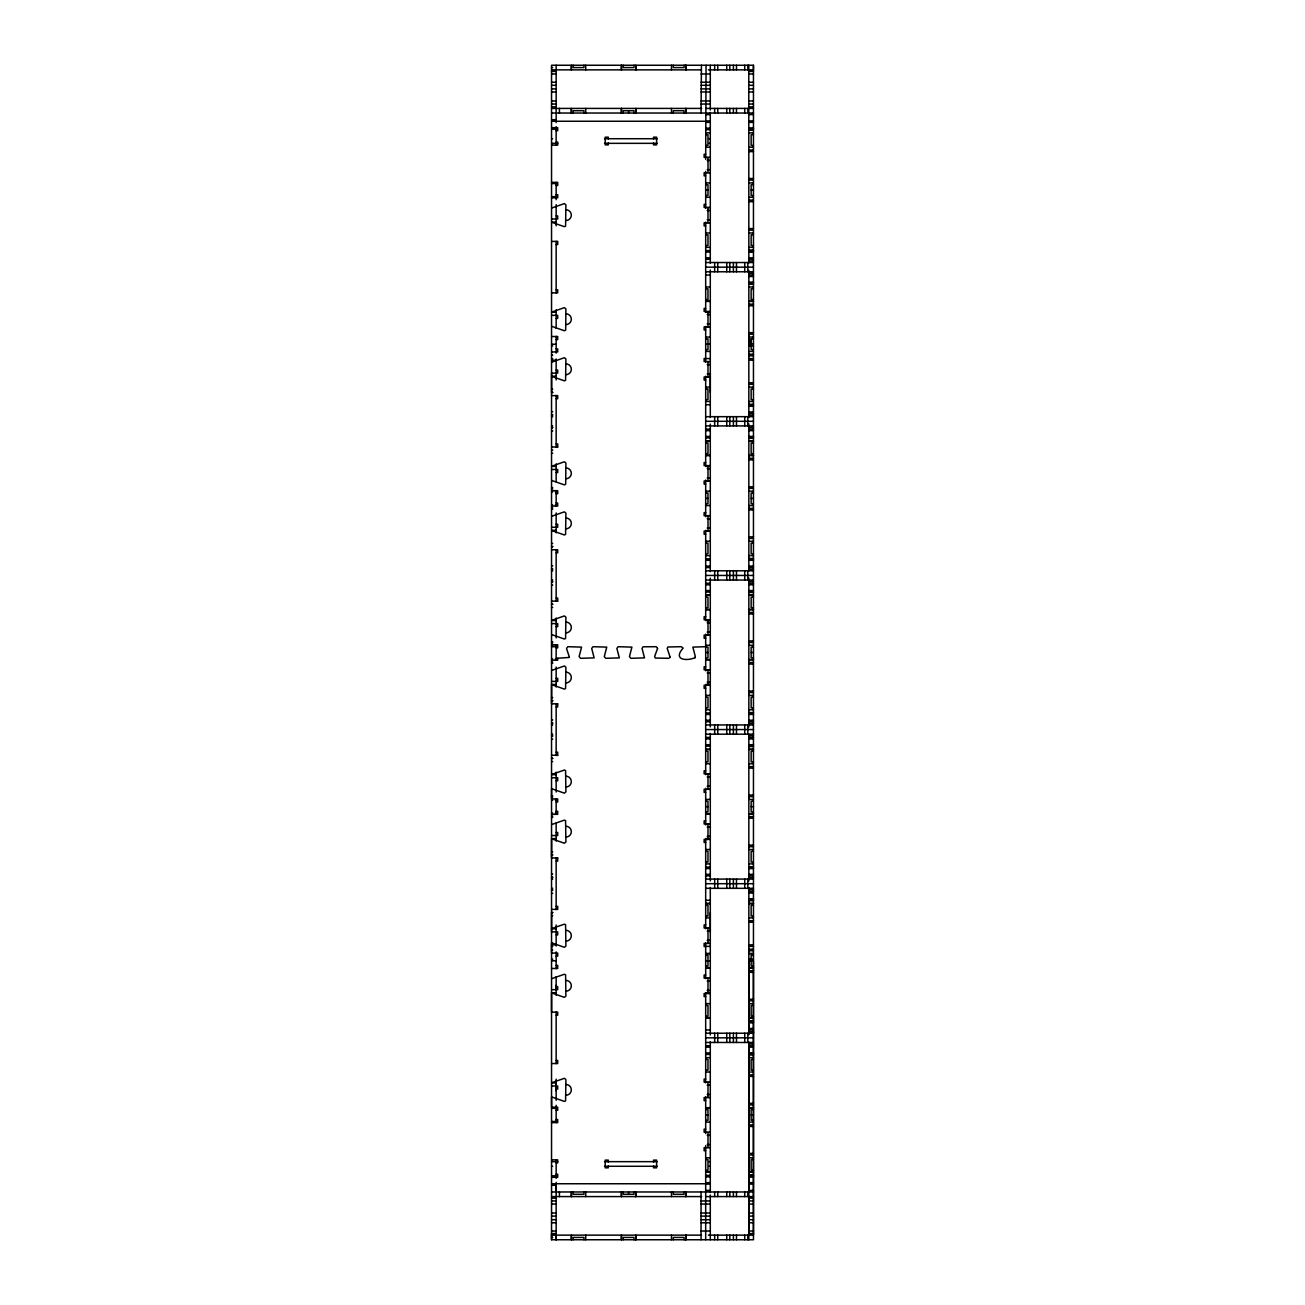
<?xml version="1.0" encoding="UTF-8"?>
<svg xmlns="http://www.w3.org/2000/svg" width="1305" height="1305" viewBox="0 0 1305 1305"><rect width="100%" height="100%" fill="white"/><g stroke="black" fill="none" stroke-linecap="round" stroke-linejoin="round"><path stroke-width="1.5" d="M551.542 1097.016L551.542 1107.195L557.708 1107.195L557.708 1110.278L556.158 1110.278M551.542 992.958L551.542 1012.142L557.708 1012.142L557.708 1015.225L556.158 1015.225M551.542 942.895L551.542 953.058L557.708 953.058L557.708 956.141L556.158 956.141M551.542 838.821L551.542 858.005L557.708 857.891M551.542 788.758L551.542 798.921L557.708 798.921L557.708 802.004L556.158 802.004M551.542 684.685L551.542 703.884L557.708 703.754M556.158 1192.525L556.158 1182.363M556.158 1178.301L556.158 1174.223L557.708 1174.239L557.708 1177.322L551.542 1177.322M556.158 1090.882L556.158 1084.781M556.158 989.223L556.158 985.161M710.295 931.868L710.295 912.603M710.295 392.397L710.295 373.132M748.842 1235.134L748.842 1196.506M748.842 1192.444L748.842 1042.059M748.842 1033.935L748.842 960.774L753.458 960.774L753.458 1235.134L708.387 1235.134M753.458 338.843L751.142 338.843L751.142 344.226L751.142 349.626L753.458 349.626M753.458 343.753L748.842 344.226L748.842 334.211L753.458 334.211M748.842 1031.668L753.458 1031.668L753.458 1239.75L551.542 1239.75L551.542 65.25L753.458 65.25L753.458 69.866L708.387 69.866M753.458 65.25L753.458 1033.217L705.679 1033.217M569.388 657.214L566.533 648.503L567.789 646.709L581.573 647.117L579.11 656.578L580.627 658.307L594.15 657.883L591.687 648.422L593.041 646.709L606.743 647.117L604.264 656.676L605.814 658.307L619.337 657.883L616.874 648.422L618.13 646.709L631.914 647.117L629.45 656.578L630.902 658.307L644.507 657.883L642.044 648.422L643.055 646.791L656.203 646.709L657.573 648.242M695.337 656.758L695.027 657.687M682.743 648.242L682.711 647.884M670.118 657.116L667.23 648.503L667.817 647.003L681.292 646.693L682.662 647.704M705.679 646.693L692.857 647.117L695.32 656.497M657.557 648.503L654.637 656.497L655.306 658.046L668.715 658.307L670.069 657.296M682.727 648.503C673.021 659.922 686.234 661.292 694.978 657.753M569.29 657.459L556.158 658.307M551.982 207.919L564.38 203.58L565.897 204.836L565.587 226.124L564.38 226.695L551.982 222.356M551.982 311.977L564.38 307.637L565.897 308.894L565.685 330.067L564.38 330.752L551.982 326.413M551.982 362.056L564.38 357.701L565.897 358.973L565.587 380.261L564.38 380.832L551.982 376.493M551.982 466.113L564.38 461.774L565.897 463.03L565.685 484.188L564.38 484.889L551.982 480.55M551.982 516.176L564.38 511.837L565.897 513.11L565.587 534.398L564.38 534.968L551.982 530.613M551.982 620.25L564.38 615.911L565.897 617.167L565.587 638.455L564.38 639.026L551.982 634.687M551.982 670.313L564.38 665.974L565.897 667.23L565.587 688.518L564.38 689.089L551.982 684.75M551.982 774.387L564.38 770.032L565.587 770.602L565.897 791.89L564.38 793.163L551.982 788.824M551.982 824.45L564.38 820.111L565.587 820.682L565.897 841.97L564.38 843.226L551.982 838.887M551.982 928.508L564.38 924.168L565.587 924.739L565.897 946.027L564.38 947.3L551.982 942.944M551.982 978.587L564.38 974.248L565.587 974.819L565.897 996.106L564.38 997.363L551.982 993.023M551.982 1082.644L564.38 1078.305L565.897 1079.561L565.587 1100.849L564.38 1101.42L551.982 1097.081M552.7 67.566L551.542 67.566M551.542 70.894L556.158 70.894M748.842 70.894L753.458 70.894M551.542 71.416L556.158 71.416M748.842 71.416L753.458 71.416M551.542 73.977L556.158 73.977M701.046 73.977L710.295 73.977M748.842 73.977L753.458 73.977M701.046 82.199L710.295 82.231M551.542 82.231L556.158 82.231M748.842 82.231L753.458 82.231M551.542 85.314L556.158 85.314M701.046 85.282L710.295 85.314M748.842 85.314L753.458 85.314M551.542 88.887L556.158 88.887M701.046 88.887L710.295 88.887M748.842 88.887L753.458 88.887M551.542 91.97L556.158 91.97M701.046 91.97L710.295 91.97M748.842 91.97L753.458 91.97M551.542 100.958L556.158 100.958M701.046 100.958L710.295 100.958M748.842 100.958L753.458 100.958M551.542 104.041L556.158 104.041M701.046 104.041L710.295 104.041M748.842 104.041L753.458 104.041M551.542 106.863L556.158 106.863M748.842 106.863L753.458 106.863M551.542 108.413L701.633 108.413M705.679 108.413L753.458 108.413M551.542 113.029L753.458 113.029M705.679 114.579L710.295 114.579M748.842 114.579L753.458 114.579M551.542 119.717L556.158 119.717M705.679 120.908L710.295 120.908M748.842 120.908L753.458 120.908M551.542 121.251L705.679 121.251M705.679 122.36L710.295 122.36M748.842 122.36L753.458 122.36M551.542 127.678L557.708 127.678L557.708 130.761L556.158 130.761M705.679 128.167L710.295 128.167M748.842 128.167L753.458 128.167M748.842 128.477L753.458 128.477M551.542 129.211L556.158 129.211M705.679 129.619L710.295 129.619M748.842 129.619L753.458 129.619M748.842 130.011L753.458 130.011M705.679 132.882L710.295 132.816M748.842 132.816L753.458 132.882M705.679 134.643L707.979 134.643L707.979 145.426L705.679 145.426M753.458 134.643L751.142 134.643L751.142 145.426L753.458 145.426M551.542 138.722L552.7 138.722M604.525 138.722L657.312 138.722M709.137 138.722L710.295 138.722M556.158 142.066L557.708 142.066L557.708 145.149L551.542 145.149M551.542 143.338L557.708 143.338M604.525 143.338L657.312 143.338M709.137 143.338L710.295 143.338M705.679 147.188L710.295 147.253M748.842 147.188L753.458 147.253M748.842 150.042L753.458 150.042M748.842 151.592L753.458 151.592M705.679 154.267L704.129 154.267L704.129 157.35L710.295 157.35M707.212 160.433L710.295 160.433M707.212 169.683L710.295 169.683M710.295 172.766L704.129 172.766L704.129 175.849L705.679 175.849M748.842 178.54L753.458 178.54M748.842 180.074L753.458 180.074M551.542 182.39L557.708 182.39L557.708 185.473L556.158 185.473M705.679 182.879L710.295 182.945M748.842 182.945L753.458 182.879M551.542 183.548L556.158 183.548M705.679 184.706L707.979 184.706L707.979 195.489L705.679 195.489M753.458 184.706L751.142 184.706L751.142 195.489L753.458 195.489M705.679 190.106L707.979 190.106M751.142 190.106L753.458 190.106M556.158 194.722L557.708 194.722L557.708 197.805L551.542 197.805M551.542 196.647L556.158 196.647M705.679 197.316L710.295 197.251M748.842 197.316L753.458 197.251M748.842 200.122L753.458 200.122M748.842 201.655L753.458 201.655M705.679 204.363L704.129 204.363L704.129 207.446L710.295 207.43M707.212 210.513L710.295 210.513M556.158 215.912L557.708 215.912L557.708 218.995L551.542 218.995M707.212 219.762L710.295 219.762M551.542 222.078L556.158 222.078M710.295 222.845L704.129 222.845L704.129 225.928L705.679 225.928M748.842 228.603L753.458 228.603M748.842 230.153L753.458 230.153M705.679 233.008L710.295 232.943M748.842 232.943L753.458 233.008M705.679 234.769L707.979 234.769L707.979 245.568L705.679 245.568M753.458 234.769L751.142 234.769L751.142 245.568L753.458 245.568M551.542 241.474L557.708 241.343L557.708 244.557L556.158 244.557M705.679 247.314L710.295 247.379M748.842 247.379L753.458 247.314M748.842 250.185L753.458 250.185M705.679 250.576L710.295 250.576M748.842 250.576L753.458 250.576M748.842 251.734L753.458 251.734M705.679 252.028L710.295 252.028M748.842 252.028L753.458 252.028M705.679 257.835L710.295 257.835M748.842 257.835L753.458 257.835M705.679 259.287L710.295 259.287M748.842 259.287L753.458 259.287M748.842 261L753.458 261M705.679 262.533L753.458 262.533M705.679 267.166L753.458 267.166M705.679 271.783L753.458 271.783M748.842 273.332L753.458 273.332M705.679 275.045L710.295 275.045M748.842 275.045L753.458 275.045M748.842 276.497L753.458 276.497M748.842 282.304L753.458 282.304M748.842 282.598L753.458 282.598M748.842 283.756L753.458 283.756M748.842 284.147L753.458 284.147M705.679 287.002L710.295 286.953M748.842 286.953L753.458 287.002M705.679 288.764L707.979 288.764L707.979 299.563L705.679 299.563M753.458 288.764L751.142 288.764L751.142 299.563L753.458 299.563M556.158 289.775L557.708 289.775L557.708 292.858L551.542 292.858M748.842 304.179L753.458 304.179M748.842 305.729L753.458 305.729M705.679 308.404L704.129 308.404L704.129 311.471L710.295 311.487M551.542 312.254L556.158 312.254M710.295 312.254L705.679 312.254L705.679 222.078M707.212 314.57L710.295 314.57M551.542 315.337L557.708 315.337L557.708 318.42L556.158 318.42M707.212 323.819L710.295 323.819M705.679 326.903L710.295 326.903M705.679 329.969L704.129 329.969L704.129 326.886L707.995 326.886L707.995 311.471M748.842 332.677L753.458 332.677M551.542 336.527L557.708 336.527L557.708 339.61L556.158 339.61M705.679 337.016L710.295 337.082M748.842 337.016L753.458 337.082M705.679 338.843L707.979 338.843L707.979 349.626L705.679 349.626M551.542 344.226L556.158 344.226M705.679 344.226L710.295 344.226M551.542 345.776L552.7 345.776M748.842 345.776L753.458 345.776M556.158 348.859L557.708 348.859L557.708 351.942L551.542 351.942M705.679 351.388L710.295 351.453M748.842 351.453L753.458 351.388M748.842 354.259L753.458 354.259M551.542 355.025L552.7 355.025M748.842 355.792L753.458 355.792M551.542 358.614L552.7 358.614M710.295 358.614L704.129 358.483L704.129 361.567L710.295 361.567M748.842 358.614L753.458 358.614M551.542 360.164L556.158 360.164M748.842 360.164L753.458 360.164M707.212 364.65L710.295 364.65M556.158 370.049L557.708 370.049L557.708 373.132L551.542 373.132L551.542 392.397L552.7 392.397M707.212 373.882L710.295 373.882M551.542 376.215L556.158 376.215M710.295 376.966L704.129 376.982L704.129 380.065L705.679 380.065M748.842 382.74L753.458 382.74M748.842 384.274L753.458 384.274M705.679 387.079L710.295 387.145M748.842 387.079L753.458 387.145M705.679 388.906L707.979 388.906L707.979 399.689L705.679 399.689M753.458 388.906L751.142 388.906L751.142 399.689L753.458 399.689M551.542 389.314L552.7 389.314M551.542 392.528L552.7 392.528M551.542 395.611L557.708 395.611L557.708 398.694L556.158 398.694M705.679 401.451L710.295 401.516M748.842 401.516L753.458 401.451M748.842 404.322L753.458 404.322M705.679 404.713L710.295 404.713M748.842 404.713L753.458 404.713M748.842 405.855L753.458 405.855M748.842 406.165L753.458 406.165M551.542 411.662L552.7 411.662M748.842 411.972L753.458 411.972M748.842 413.424L753.458 413.424M551.542 414.745L552.7 414.745M551.542 415.137L552.7 415.137M748.842 415.137L753.458 415.137M551.542 416.67L552.7 416.67M705.679 416.67L753.458 416.67M705.679 421.303L753.458 421.303M551.542 425.919L552.7 425.919M705.679 425.919L753.458 425.919M551.542 427.469L552.7 427.469M748.842 427.469L753.458 427.469M551.542 427.844L552.7 427.844M705.679 429.182L710.295 429.182M748.842 429.182L753.458 429.182M705.679 430.634L710.295 430.634M748.842 430.634L753.458 430.634M551.542 430.927L552.7 430.927M705.679 436.441L710.295 436.441M748.842 436.441L753.458 436.441M748.842 436.735L753.458 436.735M705.679 437.893L710.295 437.893M748.842 437.893L753.458 437.893M748.842 438.284L753.458 438.284M705.679 442.901L707.979 442.901L707.979 453.7L705.679 453.7M753.458 442.901L751.142 442.901L751.142 453.7L753.458 453.7M556.158 443.912L557.708 443.912L557.708 446.995L551.542 446.995M557.708 447.109L556.158 447.109L556.158 395.48M551.542 450.192L552.7 450.078M551.542 453.275L552.7 453.275M748.842 458.316L753.458 458.316M748.842 459.866L753.458 459.866M705.679 462.525L704.129 462.525L704.129 465.608L710.295 465.624M551.542 466.391L556.158 466.391M710.295 466.391L705.679 466.391L705.679 376.215M707.212 468.707L710.295 468.707M551.542 469.474L557.708 469.474L557.708 472.557L556.158 472.557M707.212 477.956L710.295 477.956M710.295 481.039L704.129 481.023L704.129 484.106L705.679 484.106M748.842 486.814L753.458 486.814M551.542 487.581L552.7 487.581M748.842 488.347L753.458 488.347M551.542 488.739L552.7 488.739M551.542 490.664L557.708 490.664L557.708 493.747L556.158 493.747M705.679 491.218L710.295 491.153M748.842 491.153L753.458 491.218M551.542 491.822L552.7 491.822M555.294 491.822L556.158 491.822M705.679 492.964L707.979 492.964L707.979 503.763L705.679 503.763M753.458 492.964L751.142 492.964L751.142 503.763L753.458 503.763M705.679 498.363L707.979 498.363M751.142 498.363L753.458 498.363M556.158 502.996L557.708 502.996L557.708 506.079L551.542 506.079M551.542 504.921L552.7 504.921M555.294 504.921L556.158 504.921M705.679 505.59L710.295 505.524M748.842 505.59L753.458 505.524M551.542 508.004L552.7 508.004M748.842 508.379L753.458 508.379M551.542 509.162L552.7 509.162M748.842 509.929L753.458 509.929M705.679 512.62L704.129 512.62L704.129 515.703L710.295 515.687M707.212 518.77L710.295 518.77M556.158 524.186L557.708 524.186L557.708 527.269L551.542 527.269M707.212 528.019L710.295 528.019M551.542 530.352L556.158 530.352M710.295 531.102L704.129 531.119L704.129 534.202L705.679 534.202M748.842 536.877L753.458 536.877M748.842 538.41L753.458 538.41M705.679 541.216L710.295 541.281M748.842 541.281L753.458 541.216M705.679 543.043L707.979 543.043L707.979 553.826L705.679 553.826M753.458 543.043L751.142 543.043L751.142 553.826L753.458 553.826M551.542 543.451L552.7 543.451M551.542 546.534L552.7 546.534M551.542 546.665L552.7 546.665M551.542 549.748L557.708 549.748L557.708 552.831L556.158 552.831M705.679 555.653L710.295 555.587M748.842 555.587L753.458 555.653M748.842 558.458L753.458 558.458M705.679 558.834L710.295 558.834M748.842 558.834L753.458 558.834M748.842 559.992L753.458 559.992M705.679 560.285L710.295 560.285M748.842 560.285L753.458 560.285M551.542 565.799L552.7 565.799M705.679 566.109L710.295 566.109M748.842 566.109L753.458 566.109M705.679 567.561L710.295 567.561M748.842 567.561L753.458 567.561M551.542 568.882L552.7 568.882M551.542 569.274L552.7 569.274M748.842 569.274L753.458 569.274M551.542 570.807L552.7 570.807M705.679 570.807L753.458 570.807M705.679 575.44L753.458 575.44M551.542 580.056L552.7 580.056M705.679 580.056L753.458 580.056M551.542 581.606L552.7 581.606M748.842 581.606L753.458 581.606M551.542 581.981L552.7 581.981M705.679 583.302L710.295 583.302M748.842 583.302L753.458 583.302M705.679 584.754L710.295 584.754M748.842 584.754L753.458 584.754M551.542 585.064L552.7 585.064M705.679 590.578L710.295 590.578M748.842 590.578L753.458 590.578M748.842 590.871L753.458 590.871M705.679 592.03L710.295 592.03M748.842 592.03L753.458 592.03M748.842 592.421L753.458 592.421M705.679 597.038L707.979 597.038L707.979 607.82L705.679 607.82M753.458 597.038L751.142 597.038L751.142 607.82L753.458 607.82M556.158 598.033L557.708 598.033L557.708 601.116L551.542 601.116M557.708 601.246L556.158 601.246L556.158 549.617M551.542 604.199L552.7 604.199M551.542 604.329L552.7 604.329M551.542 607.412L552.7 607.412M748.842 612.453L753.458 612.453M748.842 613.986L753.458 613.986M705.679 616.661L704.129 616.661L704.129 619.745L710.295 619.761M551.542 620.511L556.158 620.511M710.295 620.511L705.679 620.511L705.679 530.352M707.212 622.844L710.295 622.844M551.542 623.594L557.708 623.594L557.708 626.677L556.158 626.677M707.212 632.093L710.295 632.093M710.295 635.176L704.129 635.16L704.129 638.243L705.679 638.243M748.842 640.934L753.458 640.934M551.542 641.717L552.7 641.717M748.842 642.484L753.458 642.484M551.542 642.859L552.7 642.859M551.542 644.8L557.708 644.8L557.708 647.884L556.158 647.884M705.679 645.339L710.295 645.274M748.842 645.274L753.458 645.339M551.542 645.942L552.7 645.942M555.294 645.942L556.158 645.942M551.542 646.693L557.007 646.693M705.679 647.101L707.979 647.101L707.979 657.899L705.679 657.899M753.458 647.101L751.142 647.101L751.142 657.899L753.458 657.899M705.679 652.5L707.979 652.5M751.142 652.5L753.458 652.5M551.542 659.058L552.7 659.058M555.294 659.058L556.158 659.058M551.542 660.2L557.708 660.2L557.708 658.307M551.542 662.141L552.7 662.141M748.842 662.516L753.458 662.516M551.542 663.283L552.7 663.283M748.842 664.066L753.458 664.066M705.679 666.757L704.129 666.757L704.129 669.84L710.295 669.824M707.212 672.907L710.295 672.907M556.158 678.323L557.708 678.323L557.708 681.406L551.542 681.406M707.212 682.156L710.295 682.156M551.542 684.489L556.158 684.489M710.295 684.489L705.679 684.489L705.679 774.648M710.295 685.239L704.129 685.255L704.129 688.339L705.679 688.339M748.842 691.014L753.458 691.014M748.842 692.547L753.458 692.547M705.679 695.353L710.295 695.418M748.842 695.418L753.458 695.353M705.679 697.18L707.979 697.18L707.979 707.963L705.679 707.963M753.458 697.18L751.142 697.18L751.142 707.963L753.458 707.963M551.542 697.588L552.7 697.588M551.542 700.671L552.7 700.671M551.542 700.801L552.7 700.801M556.158 706.967L557.708 706.967L557.708 703.884M705.679 709.79L710.295 709.724M748.842 709.724L753.458 709.79M748.842 712.579L753.458 712.579M705.679 712.97L710.295 712.97M748.842 712.97L753.458 712.97M748.842 714.129L753.458 714.129M705.679 714.422L710.295 714.422M748.842 714.422L753.458 714.422M551.542 719.936L552.7 719.936M705.679 720.246L710.295 720.246M748.842 720.246L753.458 720.246M705.679 721.698L710.295 721.698M748.842 721.698L753.458 721.698M551.542 723.019L552.7 723.019M551.542 723.394L552.7 723.394M748.842 723.394L753.458 723.394M551.542 724.944L552.7 724.944M705.679 724.944L753.458 724.944M705.679 729.56L753.458 729.56M551.542 734.193L552.7 734.193M705.679 734.193L753.458 734.193M551.542 735.726L552.7 735.726M748.842 735.726L753.458 735.726M551.542 736.118L552.7 736.118M705.679 737.439L710.295 737.439M748.842 737.439L753.458 737.439M705.679 738.891L710.295 738.891M748.842 738.891L753.458 738.891M551.542 739.201L552.7 739.201M705.679 744.715L710.295 744.715M748.842 744.715L753.458 744.715M748.842 745.008L753.458 745.008M705.679 746.166L710.295 746.166M748.842 746.166L753.458 746.166M748.842 746.542L753.458 746.542M705.679 751.174L707.979 751.174L707.979 761.957L705.679 761.957M753.458 751.174L751.142 751.174L751.142 761.957L753.458 761.957M556.158 752.169L557.708 752.169L557.708 755.252L551.542 755.252M557.708 755.383L556.158 755.383L556.158 703.754M551.542 758.336L552.7 758.336M551.542 758.466L552.7 758.466M551.542 761.549L552.7 761.549M705.679 763.784L710.295 763.719M748.842 763.719L753.458 763.784M748.842 766.59L753.458 766.59M748.842 768.123L753.458 768.123M705.679 770.798L704.129 770.798L704.129 773.881L710.295 773.898M551.542 774.648L556.158 774.648M707.212 776.981L710.295 776.981M551.542 777.731L557.708 777.731L557.708 780.814L556.158 780.814M707.212 786.23L710.295 786.23M710.295 789.313L704.129 789.297L704.129 792.38L705.679 792.38M748.842 795.071L753.458 795.071M551.542 795.838L552.7 795.838M748.842 796.621L753.458 796.621M551.542 796.996L552.7 796.996M705.679 799.476L710.295 799.41M748.842 799.41L753.458 799.476M551.542 800.079L552.7 800.079M555.294 800.079L556.158 800.079M705.679 801.237L707.979 801.237L707.979 812.036L705.679 812.036M753.458 801.237L751.142 801.237L751.142 812.036L753.458 812.036M705.679 806.637L707.979 806.637M751.142 806.637L753.458 806.637M556.158 811.253L557.708 811.253L557.708 814.336L551.542 814.336M551.542 813.178L552.7 813.178M555.294 813.178L556.158 813.178M551.542 816.261L552.7 816.261M748.842 816.653L753.458 816.653M551.542 817.419L552.7 817.419M748.842 818.186L753.458 818.186M705.679 820.894L704.129 820.894L704.129 823.977L710.295 823.961M707.212 827.044L710.295 827.044M556.158 832.443L557.708 832.443L557.708 835.526L551.542 835.526M707.212 836.293L710.295 836.293M551.542 838.609L556.158 838.609M710.295 838.609L705.679 838.609L705.679 928.785M705.679 839.376L710.295 839.376M705.679 842.475L704.129 842.475L704.129 839.392L707.995 839.392L707.995 823.977M748.842 845.134L753.458 845.134M748.842 846.684L753.458 846.684M705.679 849.49L710.295 849.555M748.842 849.555L753.458 849.49M705.679 851.3L707.979 851.3L707.979 862.099L705.679 862.099M753.458 851.3L751.142 851.3L751.142 862.099L753.458 862.099M551.542 851.725L552.7 851.725M551.542 854.808L552.7 854.808M551.542 854.922L552.7 854.922M556.158 861.088L557.708 861.088L557.708 858.005M705.679 863.926L710.295 863.861M748.842 863.861L753.458 863.926M748.842 866.716L753.458 866.716M705.679 867.107L710.295 867.107M748.842 867.107L753.458 867.107M748.842 868.265L753.458 868.265M705.679 868.559L710.295 868.559M748.842 868.559L753.458 868.559M551.542 874.073L552.7 874.073M705.679 874.366L710.295 874.366M748.842 874.366L753.458 874.366M705.679 875.818L710.295 875.818M748.842 875.818L753.458 875.818M551.542 877.156L552.7 877.156M551.542 877.531L552.7 877.531M748.842 877.531L753.458 877.531M551.542 879.081L552.7 879.081M705.679 879.081L753.458 879.081M705.679 883.697L753.458 883.697M551.542 888.33L552.7 888.33M705.679 888.33L753.458 888.33M551.542 889.863L552.7 889.863M748.842 889.863L753.458 889.863M551.542 890.255L552.7 890.255M748.842 891.576L753.458 891.576M748.842 893.028L753.458 893.028M551.542 893.338L552.7 893.338M748.842 898.835L753.458 898.835M748.842 899.145L753.458 899.145M705.679 900.287L710.295 900.287M748.842 900.287L753.458 900.287M748.842 900.678L753.458 900.678M705.679 905.311L707.979 905.311L707.979 916.094L705.679 916.094M753.458 905.311L751.142 905.311L751.142 916.094L753.458 916.094M556.158 906.306L557.708 906.306L557.708 909.389L551.542 909.389M551.542 912.472L552.7 912.472M552.7 912.603L551.542 912.603L551.542 931.868L557.708 931.868L557.708 934.951L556.158 934.951M551.542 915.686L552.7 915.686M705.679 917.855L710.295 917.921M748.842 917.855L753.458 917.921M748.842 920.726L753.458 920.726M748.842 922.26L753.458 922.26M705.679 924.935L704.129 924.935L704.129 928.018L710.295 928.034M551.542 928.785L556.158 928.785M707.212 931.117L710.295 931.117M707.212 940.35L710.295 940.35M710.295 943.433L704.129 943.433L704.129 946.517L705.679 946.517M551.542 944.836L556.158 944.836M748.842 944.836L753.458 944.836M551.542 946.386L552.7 946.386M705.679 946.386L710.295 946.386M748.842 946.386L753.458 946.386M748.842 949.208L753.458 949.208M551.542 949.975L552.7 949.975M748.842 950.741L753.458 950.741M705.679 953.547L710.295 953.547M748.842 953.547L753.458 953.547M705.679 953.612L710.295 953.612M748.842 953.612L753.458 953.612M705.679 955.374L707.979 955.374L707.979 966.157L705.679 966.157M753.458 955.374L751.142 955.374L751.142 966.157L753.458 966.157M551.542 959.224L552.7 959.224M748.842 959.224L753.458 959.224M551.542 960.774L556.158 960.774M705.679 960.774L710.295 960.774M556.158 965.39L557.708 965.39L557.708 968.473L551.542 968.473M748.842 970.79L753.458 970.79M748.842 972.323L753.458 972.323M705.679 975.031L704.129 975.031L704.129 978.114L710.295 978.098M707.212 981.181L710.295 981.181M556.158 986.58L557.708 986.58L557.708 989.663L551.542 989.663M707.212 990.43L710.295 990.43M551.542 992.746L556.158 992.746M710.295 992.746L705.679 992.746L705.679 1082.922M710.295 993.513L704.129 993.513L704.129 996.596L705.679 996.596M748.842 999.271L753.458 999.271M748.842 1000.821L753.458 1000.821M705.679 1003.61L710.295 1003.676M748.842 1003.676L753.458 1003.61M705.679 1005.437L707.979 1005.437L707.979 1016.236L705.679 1016.236M753.458 1005.437L751.142 1005.437L751.142 1016.236L753.458 1016.236M705.679 1017.998L710.295 1017.998M748.842 1017.998L753.458 1017.998M705.679 1018.047L710.295 1018.047M748.842 1018.047L753.458 1018.047M748.842 1020.853L753.458 1020.853M748.842 1021.244L753.458 1021.244M748.842 1022.402L753.458 1022.402M748.842 1022.696L753.458 1022.696M748.842 1028.503L753.458 1028.503M705.679 1029.955L710.295 1029.955M748.842 1029.955L753.458 1029.955M705.679 1037.834L753.458 1037.834M705.679 1042.467L753.458 1042.467M748.842 1044L753.458 1044M705.679 1045.713L710.295 1045.713M748.842 1045.713L753.458 1045.713M705.679 1047.165L710.295 1047.165M748.842 1047.165L753.458 1047.165M705.679 1052.972L710.295 1052.972M748.842 1052.972L753.458 1052.972M748.842 1053.282L753.458 1053.282M705.679 1054.424L710.295 1054.424M748.842 1054.424L753.458 1054.424M748.842 1054.815L753.458 1054.815M705.679 1057.621L710.295 1057.686M748.842 1057.621L753.458 1057.686M705.679 1059.432L707.979 1059.432L707.979 1070.231L705.679 1070.231M753.458 1059.432L751.142 1059.432L751.142 1070.231L753.458 1070.231M556.158 1060.443L557.708 1060.443L557.708 1063.526L551.542 1063.526M705.679 1071.992L710.295 1072.058M748.842 1071.992L753.458 1072.058M748.842 1074.847L753.458 1074.847M748.842 1076.397L753.458 1076.397M705.679 1079.072L704.129 1079.072L704.129 1082.155L710.295 1082.155M551.542 1082.922L556.158 1082.922M707.212 1085.238L710.295 1085.238M551.542 1086.005L557.708 1086.005L557.708 1089.088L556.158 1089.088M707.212 1094.487L710.295 1094.487M710.295 1097.57L704.129 1097.554L704.129 1100.637L705.679 1100.637M748.842 1103.345L753.458 1103.345M748.842 1104.878L753.458 1104.878M705.679 1107.684L710.295 1107.684M748.842 1107.684L753.458 1107.684M705.679 1107.749L710.295 1107.749M748.842 1107.749L753.458 1107.749M551.542 1108.353L556.158 1108.353M705.679 1109.511L707.979 1109.511L707.979 1120.294L705.679 1120.294M753.458 1109.511L751.142 1109.511L751.142 1120.294L753.458 1120.294M705.679 1114.894L707.979 1114.894M751.142 1114.894L753.458 1114.894M556.158 1119.527L557.708 1119.527L557.708 1122.61L551.542 1122.61M551.542 1121.452L556.158 1121.452M705.679 1122.055L710.295 1122.121M748.842 1122.055L753.458 1122.121M748.842 1124.926L753.458 1124.926M748.842 1126.46L753.458 1126.46M705.679 1129.151L704.129 1129.151L704.129 1132.234L710.295 1132.234M707.212 1135.317L710.295 1135.317M707.212 1144.567L710.295 1144.567M710.295 1147.65L704.129 1147.65L704.129 1150.733L705.679 1150.733M748.842 1153.408L753.458 1153.408M748.842 1154.958L753.458 1154.958M705.679 1157.747L710.295 1157.812M748.842 1157.747L753.458 1157.812M705.679 1159.574L707.979 1159.574L707.979 1170.357L705.679 1170.357M753.458 1159.574L751.142 1159.574L751.142 1170.357L753.458 1170.357M551.542 1159.851L557.708 1159.851L557.708 1162.934L556.158 1162.934M551.542 1161.662L557.708 1161.662M604.525 1161.662L657.312 1161.662M709.137 1161.662L710.295 1161.662M551.542 1166.279L552.7 1166.279M604.525 1166.279L657.312 1166.279M709.137 1166.279L710.295 1166.279M705.679 1172.118L710.295 1172.118M748.842 1172.118L753.458 1172.118M705.679 1172.184L710.295 1172.184M748.842 1172.184L753.458 1172.184M748.842 1174.989L753.458 1174.989M705.679 1175.381L710.295 1175.381M748.842 1175.381L753.458 1175.381M551.542 1175.789L556.158 1175.789M748.842 1176.523L753.458 1176.523M705.679 1176.833L710.295 1176.833M748.842 1176.833L753.458 1176.833M705.679 1182.64L710.295 1182.64M748.842 1182.64L753.458 1182.64M551.542 1183.749L705.679 1183.749M705.679 1184.092L710.295 1184.092M748.842 1184.092L753.458 1184.092M551.542 1185.283L556.158 1185.283M705.679 1190.421L710.295 1190.421M748.842 1190.421L753.458 1190.421M551.542 1191.971L753.458 1191.971M551.542 1196.587L701.633 1196.587M705.679 1196.587L753.458 1196.587M551.542 1198.137L556.158 1198.137M748.842 1198.137L753.458 1198.137M551.542 1200.959L556.158 1200.959M701.046 1200.959L710.295 1200.959M748.842 1200.959L753.458 1200.959M551.542 1204.042L556.158 1204.042M701.046 1204.042L710.295 1204.042M748.842 1204.042L753.458 1204.042M551.542 1213.03L556.158 1213.03M701.046 1213.03L710.295 1213.03M748.842 1213.03L753.458 1213.03M551.542 1216.113L556.158 1216.113M701.046 1216.113L710.295 1216.113M748.842 1216.113L753.458 1216.113M551.542 1219.686L556.158 1219.686M701.046 1219.718L710.295 1219.686M748.842 1219.686L753.458 1219.686M551.542 1222.769L556.158 1222.769M701.046 1222.801L710.295 1222.769M748.842 1222.769L753.458 1222.769M551.542 1231.023L556.158 1231.023M701.046 1231.023L710.295 1231.023M748.842 1231.023L753.458 1231.023M556.158 1233.584L551.542 1233.584L551.542 1239.75M748.842 1233.584L753.458 1233.584M551.542 1234.106L556.158 1234.106L556.158 1239.75L556.158 1183.749M748.842 1234.106L753.458 1234.106M551.542 1235.134L701.438 1235.134M551.542 1237.434L552.7 1237.434M701.438 65.25L701.046 113.029M706.054 65.25L705.679 159.357M748.776 65.25L748.842 262.941M551.933 69.866L701.046 69.866M751.142 338.86L751.142 343.753M748.842 270.249L748.842 417.486M748.842 423.946L748.842 570.807M748.842 578.082L748.842 726.918M748.842 734.193L748.842 881.054M748.842 887.514L748.842 1034.751M748.842 1042.467L748.842 1239.75M747.798 65.25L747.814 69.866M747.814 108.413L747.814 113.029M747.814 262.533L747.814 271.783M747.814 416.67L747.814 425.919M747.814 570.807L747.814 580.056M747.814 724.944L747.814 734.193M747.814 879.081L747.814 888.33M747.814 1033.217L747.814 1042.467M747.814 1191.971L747.814 1196.587M747.798 1235.134L747.814 1239.75M744.715 65.25L744.731 69.866M744.731 108.413L744.731 113.029M744.731 262.533L744.731 271.783M744.731 416.67L744.731 425.919M744.731 570.807L744.731 580.056M744.731 724.944L744.731 734.193M744.731 879.081L744.731 888.33M744.731 1033.217L744.731 1042.467M744.731 1191.971L744.731 1196.587M744.715 1235.134L744.731 1239.75M736.493 65.25L736.477 69.866M736.477 108.413L736.477 113.029M736.477 262.533L736.477 271.783M736.477 416.67L736.477 425.919M736.477 570.807L736.477 580.056M736.477 724.944L736.477 734.193M736.477 879.081L736.477 888.33M736.477 1033.217L736.477 1042.467M736.477 1191.971L736.477 1196.587M736.477 1235.134L736.493 1239.75M733.394 65.25L733.394 69.866M733.394 108.413L733.394 113.029M733.394 262.533L733.394 271.783M733.394 416.67L733.394 425.919M733.394 570.807L733.394 580.056M733.394 724.944L733.394 734.193M733.394 879.081L733.394 888.33M733.394 1033.217L733.394 1042.467M733.394 1191.971L733.394 1196.587M733.394 1235.134L733.394 1239.75M729.821 65.25L729.821 69.866M729.821 108.413L729.821 113.029M729.821 262.533L729.821 271.783M729.821 416.67L729.821 425.919M729.821 570.807L729.821 580.056M729.821 724.944L729.821 734.193M729.821 879.081L729.821 888.33M729.821 1033.217L729.821 1042.467M729.821 1191.971L729.821 1196.587M729.821 1235.134L729.821 1239.75M726.755 65.25L726.738 69.866M726.738 108.413L726.738 113.029M726.738 262.533L726.738 271.783M726.738 416.67L726.738 425.919M726.738 570.807L726.738 580.056M726.738 724.944L726.738 734.193M726.738 879.081L726.738 888.33M726.738 1033.217L726.738 1042.467M726.738 1191.971L726.738 1196.587M726.738 1235.134L726.755 1239.75M717.766 65.25L717.75 69.866M717.75 108.413L717.75 113.029M717.75 262.533L717.75 271.783M717.75 416.67L717.75 425.919M717.75 570.807L717.75 580.056M717.75 724.944L717.75 734.193M717.75 879.081L717.75 888.33M717.75 1033.217L717.75 1042.467M717.75 1191.971L717.75 1196.587M717.75 1235.134L717.766 1239.75M714.667 65.25L714.667 69.866M714.667 108.413L714.667 113.029M714.667 262.533L714.667 271.783M714.667 416.67L714.667 425.919M714.667 570.807L714.667 580.056M714.667 724.944L714.667 734.193M714.667 879.081L714.667 888.33M714.667 1033.217L714.667 1042.467M714.667 1191.971L714.667 1196.587M714.667 1235.134L714.667 1239.75M710.295 65.25L710.295 109.946M710.295 112.475L710.295 263.316M710.295 269.972L710.295 417.486M710.295 424.109L710.295 571.574M710.295 578.082L710.295 726.918M710.295 733.426L710.295 880.891M710.295 887.514L710.295 1035.028M710.295 1041.684L710.295 1192.525M710.295 1195.054L710.295 1239.75M707.995 157.35L707.995 172.766M707.995 207.446L707.995 222.845M707.995 361.567L707.995 376.982M707.995 465.608L707.995 481.023M707.995 515.703L707.995 531.119M707.995 619.745L707.995 635.16M707.995 669.84L707.995 685.255M707.995 773.881L707.995 789.297M707.995 928.018L707.995 943.433M707.995 978.114L707.995 993.513M707.995 1082.155L707.995 1097.554M707.995 1132.234L707.995 1147.65M705.679 171.379L705.679 208.425M705.679 326.364L705.679 362.105M705.679 480.028L705.679 516.698M705.679 634.165L705.679 670.835M705.679 788.302L705.679 824.972M705.679 942.895L705.679 978.636M705.679 1096.575L705.679 1133.621M705.679 1145.643L705.679 1239.75M701.046 1191.971L701.046 1239.75M685.892 65.25L685.892 69.866M685.892 108.413L685.892 113.029M685.892 1191.971L685.892 1196.587M685.892 1235.134L685.892 1239.75M685.826 65.25L685.826 69.866M685.826 108.413L685.826 113.029M685.826 1191.971L685.826 1196.587M685.826 1235.134L685.826 1239.75M684.065 65.25L684.065 67.566L673.282 67.566L673.282 65.25M684.065 113.029L684.065 110.713L673.282 110.713L673.282 113.029M684.065 1191.971L684.065 1194.287L673.282 1194.287L673.282 1191.971M684.065 1239.75L684.065 1237.434L673.282 1237.434L673.282 1239.75M671.52 65.25L671.455 69.866M671.455 108.413L671.52 113.029M671.455 1191.971L671.52 1196.587M671.52 1235.134L671.455 1239.75M653.528 139.015L653.528 137.172L656.611 137.172L656.611 144.888L653.528 144.888L653.528 142.767M653.528 1162.233L653.528 1160.112L656.611 1160.112L656.611 1167.828L653.528 1167.828L653.528 1165.985M634.002 65.25L634.002 67.566L623.219 67.566L623.219 65.25M634.002 113.029L634.002 110.713L623.219 110.713L623.219 113.029M634.002 1191.971L634.002 1194.287L623.219 1194.287L623.219 1191.971M634.002 1239.75L634.002 1237.434L623.219 1237.434L623.219 1239.75M628.602 110.713L628.602 113.029M628.602 1191.971L628.602 1194.287M621.457 65.25L621.457 69.866M621.457 108.413L621.457 113.029M621.457 1191.971L621.457 1196.587M621.457 1235.134L621.457 1239.75M621.392 65.25L621.392 69.866M621.392 108.413L621.392 113.029M621.392 1191.971L621.392 1196.587M621.392 1235.134L621.392 1239.75M608.309 139.015L608.309 137.172L605.226 137.172L605.226 144.888L608.309 144.888L608.309 142.767M608.309 1162.233L608.309 1160.112L605.226 1160.112L605.226 1167.828L608.309 1167.828L608.309 1165.985M585.7 65.25L585.766 69.866M585.7 108.413L585.766 113.029M585.766 1191.971L585.7 1196.587M585.766 1235.134L585.7 1239.75M583.939 65.25L583.939 67.566L573.14 67.566L573.14 65.25M583.939 113.029L583.939 110.713L573.14 110.713L573.14 113.029M583.939 1191.971L583.939 1194.287L573.14 1194.287L573.14 1191.971M583.939 1239.75L583.939 1237.434L573.14 1237.434L573.14 1239.75M559.421 108.413L559.421 113.029M559.421 1191.971L559.421 1196.587M556.158 65.25L556.158 122.637M556.158 126.699L556.158 145.149M556.158 182.39L556.158 199.73M556.158 204.689L556.158 225.83M556.158 241.343L556.158 292.989M556.158 309.758L556.158 328.338M556.158 336.282L556.158 353.117M556.158 358.973L556.158 379.951M556.158 463.895L556.158 481.904M556.158 490.664L556.158 506.079M556.158 512.947L556.158 532.848M556.158 618.015L556.158 637.917M556.158 644.8L556.158 660.2M556.158 667.083L556.158 686.985M556.158 772.152L556.158 792.053M556.158 798.921L556.158 814.336M556.158 823.096L556.158 841.105M556.158 857.891L556.158 909.52M556.158 925.049L556.158 946.027M556.158 951.883L556.158 968.718M556.158 976.662L556.158 995.242M556.158 1012.011L556.158 1063.657M556.158 1079.17L556.158 1100.311M556.158 1105.27L556.158 1122.61M556.158 1159.851L556.158 1177.322M565.93 672.14A5.399 5.399 0 0 1 571.329 677.54A5.399 5.399 0 0 1 565.93 682.923M565.93 826.277A5.399 5.399 0 0 1 571.329 831.66A5.399 5.399 0 0 1 565.93 837.06M565.93 776.198A5.399 5.399 0 0 1 571.329 781.597A5.399 5.399 0 0 1 565.93 786.997M565.93 1084.471A5.399 5.399 0 0 1 571.329 1089.871A5.399 5.399 0 0 1 565.93 1095.254M565.93 980.414A5.399 5.399 0 0 1 571.329 985.797A5.399 5.399 0 0 1 565.93 991.196M565.93 930.335A5.399 5.399 0 0 1 571.329 935.734A5.399 5.399 0 0 1 565.93 941.133M565.93 622.077A5.399 5.399 0 0 1 571.329 627.46A5.399 5.399 0 0 1 565.93 632.86M565.93 467.94A5.399 5.399 0 0 1 571.329 473.324A5.399 5.399 0 0 1 565.93 478.723M565.93 518.003A5.399 5.399 0 0 1 571.329 523.403A5.399 5.399 0 0 1 565.93 528.802M565.93 209.746A5.399 5.399 0 0 1 571.329 215.129A5.399 5.399 0 0 1 565.93 220.529M565.93 313.804A5.399 5.399 0 0 1 571.329 319.203A5.399 5.399 0 0 1 565.93 324.586M565.93 363.867A5.399 5.399 0 0 1 571.329 369.266A5.399 5.399 0 0 1 565.93 374.666M710.295 301.325L705.679 301.325L710.295 301.39M753.458 301.325L748.842 301.325L753.458 301.39M710.295 441.074L705.679 441.074L710.295 441.139M753.458 441.074L748.842 441.074L753.458 441.139M710.295 455.445L705.679 455.445L710.295 455.51M753.458 455.445L748.842 455.445L753.458 455.51M710.295 595.211L705.679 595.211L710.295 595.276M753.458 595.211L748.842 595.211L753.458 595.276M710.295 609.582L705.679 609.582L710.295 609.647M753.458 609.582L748.842 609.582L753.458 609.647M710.295 659.661L705.679 659.661L710.295 659.726M753.458 659.661L748.842 659.661L753.458 659.726M710.295 749.347L705.679 749.347L710.295 749.413M753.458 749.347L748.842 749.347L753.458 749.413M710.295 813.782L705.679 813.782L710.295 813.847M753.458 813.782L748.842 813.782L753.458 813.847M710.295 903.484L705.679 903.484L710.295 903.549M753.458 903.484L748.842 903.484L753.458 903.549M710.295 967.919L705.679 967.919L710.295 967.984M753.458 967.919L748.842 967.919L753.458 967.984M635.829 69.866L635.829 65.25L635.763 69.866M635.829 113.029L635.829 108.413L635.763 113.029M635.829 1196.587L635.829 1191.971L635.763 1196.587M635.829 1239.75L635.829 1235.134L635.763 1239.75M571.394 69.866L571.394 65.25L571.329 69.866M571.394 113.029L571.394 108.413L571.329 113.029M571.394 1196.587L571.394 1191.971L571.329 1196.587M571.394 1239.75L571.394 1235.134L571.329 1239.75"/></g></svg>
